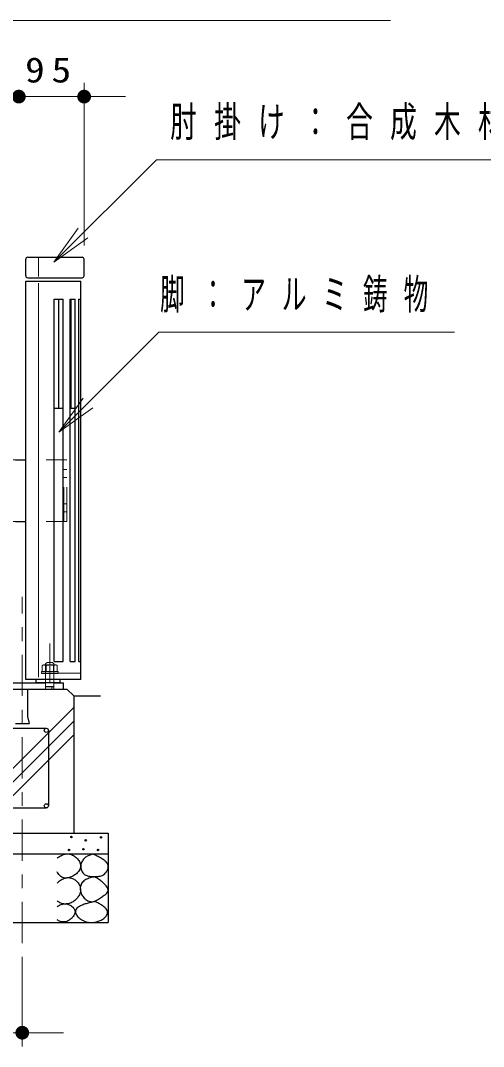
# Model space of a CAD drawing. Units: millimetres on the paper, scale 1:20. Extents: x -365 to 0, y 0 to 257.
# Drawn here: x -243.3 to -209.6, y 82.6 to 157.3 of the extents above; entities that cross this region are included whole.
import ezdxf

# ---------------------------------------------------------------- set-up
doc = ezdxf.new("R2010")
doc.units = ezdxf.units.MM
doc.linetypes.add('USER1', pattern=[4.5, 2.5, -2])
doc.linetypes.add('USER2', pattern=[6, 3, -1, 1, -1])
doc.layers.add('1_20', color=7, linetype='Continuous', lineweight=25)
doc.styles.add('ＭＳ ゴシック', font='')
doc.styles.get('ＭＳ ゴシック').set_extended_font_data('MS Gothic')

# ---------------------------------------------------------------- blocks, each defined once
blk = doc.blocks.new('filled_dot')
at = {"color": 0, "linetype": 'Continuous', "lineweight": -2, "const_width": 1.25}
blk.add_lwpolyline([(-0.625, 0, 1), (0.625, 0, 1)], format="xyb", close=True, dxfattribs=at)

msp = doc.modelspace()

# ---------------------------------------------------------------- linework, layer by layer
at = {"layer": '1_20', "lineweight": 13}
for p, q in [((-238.657, 140.962), (-238.657, 152.808)), ((-321.407, 151.808), (-240.407, 151.808)), ((-246.407, 151.808), (-235.657, 151.808)), ((-240.863, 139.746), (-239.095, 142.221)), ((-240.863, 139.746), (-238.741, 141.867)), ((-238.388, 141.514), (-240.863, 139.746)), ((-241.978, 138.702), (-241.978, 140.056)), ((-241.978, 109.544), (-241.978, 138.224)), ((-240.505, 127.365), (-238.737, 129.84)), ((-240.505, 127.365), (-238.384, 129.487)), ((-238.03, 129.133), (-240.505, 127.365)), ((-246.907, 99.82), (-239.407, 107.32)), ((-246.907, 98.83), (-239.407, 106.33)), ((-246.585, 98.162), (-239.407, 105.34)), ((-243.157, 89.162), (-243.157, 82.639)), ((-240.157, 83.639), (-321.657, 83.639))]:
    msp.add_line(p, q, dxfattribs=at)
at = {"layer": '1_20'}
for p, q in [((-242.907, 138.762), (-242.907, 139.962)), ((-242.757, 140.112), (-238.807, 140.112)), ((-238.657, 138.762), (-238.657, 139.962)), ((-242.907, 109.362), (-242.907, 138.362)), ((-242.907, 138.362), (-238.907, 138.362)), ((-242.757, 138.612), (-238.807, 138.612)), ((-238.907, 109.362), (-238.907, 138.362)), ((-240.842, 110.662), (-240.842, 137.062)), ((-240.842, 137.062), (-240.171, 137.062)), ((-240.499, 129.112), (-240.499, 137.062)), ((-240.171, 110.662), (-240.171, 137.062)), ((-239.669, 110.662), (-239.669, 137.062)), ((-239.669, 137.062), (-239.302, 137.062)), ((-239.611, 129.112), (-239.611, 137.062)), ((-239.302, 110.662), (-239.302, 137.062)), ((-239.055, 110.662), (-239.055, 137.062)), ((-239.055, 137.062), (-238.925, 137.062)), ((-240.842, 129.112), (-240.171, 129.112)), ((-239.669, 129.112), (-239.302, 129.112)), ((-243.657, 125.362), (-242.907, 125.362)), ((-243.657, 120.862), (-242.907, 120.862)), ((-240.842, 110.662), (-240.171, 110.662)), ((-239.669, 110.662), (-239.302, 110.662)), ((-239.055, 110.662), (-238.925, 110.662)), ((-238.907, 109.362), (-242.907, 109.362)), ((-242.157, 109.112), (-242.157, 109.362)), ((-240.407, 109.112), (-242.157, 109.112)), ((-241.757, 109.812), (-240.557, 109.812)), ((-240.407, 109.112), (-240.407, 109.362)), ((-242.782, 108.662), (-242.782, 106.662)), ((-239.407, 108.162), (-239.407, 98.162)), ((-239.407, 108.162), (-237.477, 108.162)), ((-243.657, 106.162), (-242.657, 106.162)), ((-242.782, 106.662), (-242.657, 106.162)), ((-244.907, 105.812), (-241.407, 105.812)), ((-241.257, 105.662), (-241.257, 100.162)), ((-244.907, 100.012), (-241.407, 100.012)), ((-249.407, 98.162), (-236.907, 98.162)), ((-236.907, 98.162), (-236.907, 91.662)), ((-249.407, 96.662), (-236.907, 96.662)), ((-249.407, 91.662), (-236.907, 91.662))]:
    msp.add_line(p, q, dxfattribs=at)
at = {"layer": '1_20', "color": 4, "linetype": 'USER1', "lineweight": 13}
for p, q in [((-245.907, 125.362), (-239.907, 125.362)), ((-240.132, 120.862), (-240.132, 125.362)), ((-239.907, 120.862), (-239.907, 125.362)), ((-239.907, 124.66), (-240.132, 124.66)), ((-239.907, 124.06), (-240.132, 124.06)), ((-239.907, 122.16), (-240.132, 122.16)), ((-239.907, 121.56), (-240.132, 121.56)), ((-245.907, 120.862), (-239.907, 120.862))]:
    msp.add_line(p, q, dxfattribs=at)
at = {"layer": '1_20', "linetype": 'USER2', "lineweight": 13}
for p, q in [((-243.157, 90.162), (-243.157, 115.371)), ((-241.157, 109.112), (-241.157, 111.988))]:
    msp.add_line(p, q, dxfattribs=at)
at = {"layer": '1_20', "color": 2, "linetype": 'USER1', "lineweight": 13}
for p, q in [((-241.357, 110.612), (-241.457, 110.512)), ((-241.357, 110.612), (-240.957, 110.612)), ((-240.857, 110.512), (-240.957, 110.612)), ((-241.457, 108.712), (-241.457, 110.512)), ((-240.857, 108.712), (-240.857, 110.512))]:
    msp.add_line(p, q, dxfattribs=at)
at = {"layer": '1_20', "linetype": 'USER1', "lineweight": 13}
for p, q in [((-241.757, 109.812), (-241.757, 109.937)), ((-241.757, 109.937), (-240.557, 109.937)), ((-241.705, 110.38), (-241.607, 110.437)), ((-241.705, 109.937), (-241.705, 110.38)), ((-241.705, 109.937), (-240.608, 109.937)), ((-240.707, 110.437), (-241.607, 110.437)), ((-241.431, 109.937), (-241.431, 110.38)), ((-240.883, 109.937), (-240.883, 110.38)), ((-240.608, 110.38), (-240.707, 110.437)), ((-240.608, 109.937), (-240.608, 110.38)), ((-240.557, 109.937), (-240.557, 109.812)), ((-238.907, 109.812), (-242.907, 109.812))]:
    msp.add_line(p, q, dxfattribs=at)
at = {"layer": '1_20', "color": 2}
for p, q in [((-244.157, 109.112), (-241.457, 109.112)), ((-240.857, 109.112), (-240.157, 109.112)), ((-240.157, 108.662), (-240.157, 109.112)), ((-245.657, 108.662), (-240.157, 108.662)), ((-241.457, 108.862), (-240.857, 108.862))]:
    msp.add_line(p, q, dxfattribs=at)
at = {"layer": '1_20', "color": 70}
for p, q in [((-246.407, 108.662), (-239.907, 108.662)), ((-239.907, 108.662), (-239.407, 108.162))]:
    msp.add_line(p, q, dxfattribs=at)
at = {"layer": '1_20', "color": 2, "lineweight": 13}
msp.add_line((-241, 108.662), (-241, 108.862), dxfattribs=at)
at = {"layer": '1_20', "lineweight": 13}
for points in [[(-268.722, 141.114), (-252.258, 157.349), (-216.38, 157.349)], [(-240.863, 139.746), (-233.401, 147.207), (-195.963, 147.207)], [(-240.505, 127.365), (-233.219, 134.651), (-211.72, 134.651)]]:
    msp.add_lwpolyline(points, dxfattribs=at)
at = {"layer": '1_20'}
for centre, radius in [((-241.407, 105.662), 0.15), ((-241.407, 100.162), 0.15), ((-239.582, 97.893), 0.05), ((-237.426, 97.869), 0.05), ((-238.54, 97.651), 0.05), ((-239.752, 96.948), 0.05), ((-238.71, 96.997), 0.05), ((-237.644, 96.948), 0.05)]:
    msp.add_circle(centre, radius, dxfattribs=at)
for centre, start, end in [((-242.757, 139.962), 90, 180), ((-238.807, 139.962), 0, 90), ((-242.757, 138.762), 180, 270), ((-238.807, 138.762), 270, 0)]:
    msp.add_arc(centre, 0.15, start, end, dxfattribs=at)
at = {"layer": '1_20', "linetype": 'USER1', "lineweight": 13}
for centre, radius, start, end in [((-241.568, 110.18), 0.243, 55.61586, 124.38414), ((-241.157, 109.515), 0.908, 72.41211, 107.58789), ((-240.745, 110.18), 0.243, 55.61586, 124.38414)]:
    msp.add_arc(centre, radius, start, end, dxfattribs=at)
at = {"layer": '1_20'}
for points, knots in [([(-240.627, 96.347), (-240.587, 96.379), (-240.547, 96.411), (-240.505, 96.44), (-240.464, 96.469), (-240.42, 96.496), (-240.375, 96.521), (-240.33, 96.545), (-240.284, 96.568), (-240.237, 96.587), (-240.19, 96.606), (-240.141, 96.623), (-240.092, 96.636), (-240.042, 96.648), (-239.992, 96.659), (-239.941, 96.664), (-239.89, 96.669), (-239.839, 96.67), (-239.788, 96.665), (-239.737, 96.661), (-239.686, 96.651), (-239.638, 96.637), (-239.589, 96.622), (-239.541, 96.603), (-239.495, 96.58), (-239.45, 96.558), (-239.406, 96.531), (-239.364, 96.501), (-239.322, 96.472), (-239.282, 96.44), (-239.245, 96.405), (-239.207, 96.371), (-239.171, 96.334), (-239.138, 96.295), (-239.105, 96.257), (-239.073, 96.216), (-239.046, 96.173), (-239.018, 96.13), (-238.992, 96.085), (-238.973, 96.039), (-238.953, 95.992), (-238.935, 95.942), (-238.926, 95.893), (-238.917, 95.843), (-238.914, 95.79), (-238.918, 95.74), (-238.922, 95.69), (-238.935, 95.639), (-238.952, 95.591), (-238.969, 95.544), (-238.994, 95.497), (-239.02, 95.454), (-239.047, 95.411), (-239.079, 95.37), (-239.112, 95.331), (-239.145, 95.293), (-239.182, 95.257), (-239.22, 95.223), (-239.258, 95.189), (-239.299, 95.158), (-239.341, 95.129), (-239.383, 95.1), (-239.427, 95.073), (-239.471, 95.048), (-239.516, 95.024), (-239.562, 95.002), (-239.61, 94.982), (-239.657, 94.963), (-239.706, 94.946), (-239.755, 94.934), (-239.804, 94.921), (-239.855, 94.91), (-239.905, 94.906), (-239.956, 94.901), (-240.008, 94.899), (-240.059, 94.905), (-240.109, 94.91), (-240.16, 94.92), (-240.208, 94.937), (-240.255, 94.955), (-240.301, 94.98), (-240.343, 95.009), (-240.385, 95.038), (-240.423, 95.073), (-240.457, 95.111), (-240.492, 95.148), (-240.523, 95.189), (-240.551, 95.231), (-240.58, 95.274), (-240.603, 95.319), (-240.627, 95.365)], [0, 0, 0, 0, 1, 1, 1, 2, 2, 2, 3, 3, 3, 4, 4, 4, 5, 5, 5, 6, 6, 6, 7, 7, 7, 8, 8, 8, 9, 9, 9, 10, 10, 10, 11, 11, 11, 12, 12, 12, 13, 13, 13, 14, 14, 14, 15, 15, 15, 16, 16, 16, 17, 17, 17, 18, 18, 18, 19, 19, 19, 20, 20, 20, 21, 21, 21, 22, 22, 22, 23, 23, 23, 24, 24, 24, 25, 25, 25, 26, 26, 26, 27, 27, 27, 28, 28, 28, 29, 29, 29, 30, 30, 30, 30]), ([(-238.029, 96.632), (-237.984, 96.618), (-237.938, 96.604), (-237.894, 96.587), (-237.85, 96.571), (-237.806, 96.552), (-237.763, 96.533), (-237.72, 96.513), (-237.678, 96.492), (-237.636, 96.47), (-237.594, 96.448), (-237.553, 96.424), (-237.512, 96.401), (-237.471, 96.377), (-237.43, 96.353), (-237.39, 96.328), (-237.35, 96.303), (-237.309, 96.279), (-237.27, 96.252), (-237.231, 96.226), (-237.192, 96.199), (-237.155, 96.169), (-237.118, 96.14), (-237.081, 96.109), (-237.05, 96.075), (-237.018, 96.04), (-236.986, 96.003), (-236.964, 95.962), (-236.941, 95.921), (-236.923, 95.875), (-236.914, 95.83), (-236.905, 95.784), (-236.905, 95.735), (-236.91, 95.688), (-236.914, 95.642), (-236.926, 95.595), (-236.941, 95.55), (-236.956, 95.506), (-236.975, 95.462), (-236.998, 95.42), (-237.02, 95.379), (-237.046, 95.339), (-237.075, 95.302), (-237.104, 95.265), (-237.137, 95.229), (-237.172, 95.198), (-237.207, 95.167), (-237.246, 95.139), (-237.287, 95.116), (-237.328, 95.093), (-237.373, 95.075), (-237.418, 95.061), (-237.463, 95.047), (-237.51, 95.037), (-237.556, 95.03), (-237.603, 95.023), (-237.65, 95.019), (-237.697, 95.017), (-237.745, 95.014), (-237.792, 95.014), (-237.839, 95.014), (-237.887, 95.014), (-237.934, 95.016), (-237.981, 95.017), (-238.028, 95.018), (-238.076, 95.019), (-238.123, 95.022), (-238.17, 95.025), (-238.218, 95.028), (-238.264, 95.034), (-238.311, 95.04), (-238.358, 95.048), (-238.404, 95.06), (-238.449, 95.072), (-238.495, 95.086), (-238.537, 95.107), (-238.58, 95.127), (-238.621, 95.153), (-238.657, 95.183), (-238.693, 95.213), (-238.725, 95.249), (-238.753, 95.287), (-238.781, 95.325), (-238.804, 95.367), (-238.824, 95.409), (-238.844, 95.452), (-238.86, 95.497), (-238.872, 95.543), (-238.884, 95.588), (-238.893, 95.635), (-238.897, 95.682), (-238.901, 95.729), (-238.901, 95.777), (-238.897, 95.824), (-238.893, 95.871), (-238.884, 95.918), (-238.871, 95.963), (-238.858, 96.009), (-238.841, 96.054), (-238.821, 96.096), (-238.8, 96.138), (-238.776, 96.18), (-238.748, 96.218), (-238.721, 96.256), (-238.69, 96.292), (-238.657, 96.326), (-238.623, 96.359), (-238.587, 96.39), (-238.549, 96.418), (-238.511, 96.446), (-238.471, 96.471), (-238.429, 96.494), (-238.388, 96.517), (-238.345, 96.537), (-238.301, 96.555), (-238.258, 96.573), (-238.213, 96.588), (-238.167, 96.601), (-238.122, 96.614), (-238.075, 96.623), (-238.029, 96.632)], [0, 0, 0, 0, 1, 1, 1, 2, 2, 2, 3, 3, 3, 4, 4, 4, 5, 5, 5, 6, 6, 6, 7, 7, 7, 8, 8, 8, 9, 9, 9, 10, 10, 10, 11, 11, 11, 12, 12, 12, 13, 13, 13, 14, 14, 14, 15, 15, 15, 16, 16, 16, 17, 17, 17, 18, 18, 18, 19, 19, 19, 20, 20, 20, 21, 21, 21, 22, 22, 22, 23, 23, 23, 24, 24, 24, 25, 25, 25, 26, 26, 26, 27, 27, 27, 28, 28, 28, 29, 29, 29, 30, 30, 30, 31, 31, 31, 32, 32, 32, 33, 33, 33, 34, 34, 34, 35, 35, 35, 36, 36, 36, 37, 37, 37, 38, 38, 38, 39, 39, 39, 40, 40, 40, 40]), ([(-240.611, 94.541), (-240.575, 94.577), (-240.539, 94.614), (-240.501, 94.647), (-240.463, 94.681), (-240.422, 94.712), (-240.38, 94.742), (-240.339, 94.771), (-240.295, 94.798), (-240.25, 94.822), (-240.205, 94.845), (-240.158, 94.867), (-240.11, 94.884), (-240.063, 94.901), (-240.013, 94.916), (-239.963, 94.925), (-239.913, 94.933), (-239.861, 94.938), (-239.811, 94.937), (-239.76, 94.936), (-239.708, 94.93), (-239.659, 94.919), (-239.609, 94.909), (-239.56, 94.893), (-239.513, 94.874), (-239.466, 94.855), (-239.42, 94.831), (-239.376, 94.805), (-239.333, 94.778), (-239.291, 94.748), (-239.252, 94.715), (-239.214, 94.682), (-239.177, 94.646), (-239.144, 94.607), (-239.11, 94.569), (-239.08, 94.527), (-239.053, 94.484), (-239.026, 94.441), (-239.002, 94.395), (-238.982, 94.349), (-238.962, 94.302), (-238.946, 94.253), (-238.935, 94.203), (-238.924, 94.154), (-238.917, 94.102), (-238.916, 94.051), (-238.915, 94.001), (-238.92, 93.949), (-238.929, 93.899), (-238.939, 93.849), (-238.954, 93.8), (-238.972, 93.752), (-238.991, 93.705), (-239.014, 93.659), (-239.04, 93.615), (-239.065, 93.571), (-239.094, 93.529), (-239.126, 93.488), (-239.157, 93.448), (-239.191, 93.41), (-239.227, 93.374), (-239.263, 93.338), (-239.301, 93.304), (-239.341, 93.272), (-239.381, 93.24), (-239.423, 93.21), (-239.466, 93.184), (-239.51, 93.157), (-239.555, 93.132), (-239.601, 93.111), (-239.647, 93.09), (-239.695, 93.071), (-239.744, 93.056), (-239.792, 93.041), (-239.843, 93.03), (-239.893, 93.023), (-239.943, 93.016), (-239.995, 93.012), (-240.046, 93.014), (-240.097, 93.016), (-240.148, 93.023), (-240.198, 93.033), (-240.247, 93.044), (-240.296, 93.06), (-240.344, 93.078), (-240.391, 93.096), (-240.438, 93.119), (-240.482, 93.143), (-240.527, 93.168), (-240.569, 93.197), (-240.611, 93.226)], [0, 0, 0, 0, 1, 1, 1, 2, 2, 2, 3, 3, 3, 4, 4, 4, 5, 5, 5, 6, 6, 6, 7, 7, 7, 8, 8, 8, 9, 9, 9, 10, 10, 10, 11, 11, 11, 12, 12, 12, 13, 13, 13, 14, 14, 14, 15, 15, 15, 16, 16, 16, 17, 17, 17, 18, 18, 18, 19, 19, 19, 20, 20, 20, 21, 21, 21, 22, 22, 22, 23, 23, 23, 24, 24, 24, 25, 25, 25, 26, 26, 26, 27, 27, 27, 28, 28, 28, 29, 29, 29, 30, 30, 30, 30]), ([(-237.902, 94.984), (-237.852, 94.962), (-237.801, 94.939), (-237.752, 94.912), (-237.704, 94.886), (-237.656, 94.857), (-237.61, 94.826), (-237.564, 94.796), (-237.52, 94.763), (-237.476, 94.729), (-237.432, 94.695), (-237.39, 94.659), (-237.348, 94.623), (-237.306, 94.586), (-237.265, 94.549), (-237.226, 94.51), (-237.186, 94.472), (-237.147, 94.432), (-237.111, 94.39), (-237.075, 94.348), (-237.039, 94.305), (-237.01, 94.259), (-236.98, 94.212), (-236.949, 94.163), (-236.934, 94.111), (-236.92, 94.059), (-236.91, 93.999), (-236.921, 93.948), (-236.933, 93.897), (-236.968, 93.847), (-237.002, 93.805), (-237.037, 93.763), (-237.083, 93.729), (-237.126, 93.694), (-237.17, 93.66), (-237.217, 93.631), (-237.263, 93.6), (-237.309, 93.569), (-237.356, 93.541), (-237.403, 93.511), (-237.449, 93.481), (-237.495, 93.45), (-237.542, 93.419), (-237.588, 93.389), (-237.634, 93.358), (-237.681, 93.329), (-237.728, 93.301), (-237.776, 93.271), (-237.826, 93.249), (-237.876, 93.226), (-237.929, 93.204), (-237.982, 93.192), (-238.036, 93.181), (-238.093, 93.176), (-238.147, 93.18), (-238.202, 93.185), (-238.257, 93.199), (-238.309, 93.218), (-238.36, 93.236), (-238.41, 93.262), (-238.457, 93.291), (-238.504, 93.319), (-238.549, 93.353), (-238.591, 93.389), (-238.632, 93.426), (-238.671, 93.466), (-238.707, 93.508), (-238.742, 93.551), (-238.774, 93.596), (-238.802, 93.644), (-238.83, 93.691), (-238.855, 93.742), (-238.875, 93.793), (-238.895, 93.844), (-238.911, 93.898), (-238.922, 93.952), (-238.933, 94.006), (-238.941, 94.062), (-238.942, 94.117), (-238.943, 94.172), (-238.939, 94.228), (-238.929, 94.282), (-238.918, 94.336), (-238.902, 94.39), (-238.879, 94.44), (-238.856, 94.49), (-238.824, 94.537), (-238.79, 94.579), (-238.755, 94.622), (-238.713, 94.66), (-238.67, 94.695), (-238.627, 94.729), (-238.58, 94.759), (-238.532, 94.787), (-238.484, 94.814), (-238.434, 94.838), (-238.383, 94.859), (-238.332, 94.88), (-238.279, 94.899), (-238.227, 94.915), (-238.174, 94.931), (-238.12, 94.945), (-238.066, 94.957), (-238.012, 94.968), (-237.957, 94.976), (-237.902, 94.984)], [0, 0, 0, 0, 1, 1, 1, 2, 2, 2, 3, 3, 3, 4, 4, 4, 5, 5, 5, 6, 6, 6, 7, 7, 7, 8, 8, 8, 9, 9, 9, 10, 10, 10, 11, 11, 11, 12, 12, 12, 13, 13, 13, 14, 14, 14, 15, 15, 15, 16, 16, 16, 17, 17, 17, 18, 18, 18, 19, 19, 19, 20, 20, 20, 21, 21, 21, 22, 22, 22, 23, 23, 23, 24, 24, 24, 25, 25, 25, 26, 26, 26, 27, 27, 27, 28, 28, 28, 29, 29, 29, 30, 30, 30, 31, 31, 31, 32, 32, 32, 33, 33, 33, 34, 34, 34, 35, 35, 35, 35]), ([(-240.627, 92.814), (-240.59, 92.839), (-240.552, 92.864), (-240.513, 92.886), (-240.475, 92.908), (-240.435, 92.929), (-240.394, 92.947), (-240.353, 92.965), (-240.311, 92.982), (-240.268, 92.994), (-240.225, 93.006), (-240.18, 93.016), (-240.136, 93.021), (-240.092, 93.026), (-240.046, 93.027), (-240.002, 93.024), (-239.957, 93.021), (-239.913, 93.013), (-239.869, 93.002), (-239.826, 92.991), (-239.783, 92.976), (-239.742, 92.958), (-239.701, 92.941), (-239.661, 92.92), (-239.623, 92.896), (-239.585, 92.873), (-239.548, 92.847), (-239.514, 92.818), (-239.48, 92.789), (-239.448, 92.757), (-239.42, 92.722), (-239.392, 92.687), (-239.366, 92.649), (-239.348, 92.609), (-239.33, 92.568), (-239.316, 92.523), (-239.313, 92.48), (-239.309, 92.436), (-239.316, 92.39), (-239.327, 92.347), (-239.338, 92.304), (-239.358, 92.262), (-239.379, 92.223), (-239.4, 92.184), (-239.426, 92.147), (-239.453, 92.111), (-239.48, 92.075), (-239.51, 92.041), (-239.54, 92.009), (-239.571, 91.976), (-239.604, 91.946), (-239.639, 91.917), (-239.673, 91.888), (-239.709, 91.861), (-239.747, 91.837), (-239.785, 91.813), (-239.824, 91.791), (-239.865, 91.773), (-239.905, 91.754), (-239.948, 91.738), (-239.991, 91.727), (-240.034, 91.716), (-240.079, 91.707), (-240.123, 91.705), (-240.168, 91.702), (-240.213, 91.704), (-240.257, 91.71), (-240.302, 91.716), (-240.345, 91.728), (-240.388, 91.742), (-240.43, 91.756), (-240.471, 91.775), (-240.511, 91.795), (-240.551, 91.815), (-240.589, 91.839), (-240.627, 91.863)], [0, 0, 0, 0, 1, 1, 1, 2, 2, 2, 3, 3, 3, 4, 4, 4, 5, 5, 5, 6, 6, 6, 7, 7, 7, 8, 8, 8, 9, 9, 9, 10, 10, 10, 11, 11, 11, 12, 12, 12, 13, 13, 13, 14, 14, 14, 15, 15, 15, 16, 16, 16, 17, 17, 17, 18, 18, 18, 19, 19, 19, 20, 20, 20, 21, 21, 21, 22, 22, 22, 23, 23, 23, 24, 24, 24, 25, 25, 25, 25]), ([(-237.861, 93.188), (-237.771, 93.145), (-237.681, 93.102), (-237.594, 93.054), (-237.507, 93.006), (-237.419, 92.958), (-237.338, 92.901), (-237.257, 92.844), (-237.171, 92.786), (-237.107, 92.712), (-237.044, 92.639), (-236.97, 92.549), (-236.957, 92.459), (-236.943, 92.37), (-236.979, 92.259), (-237.025, 92.176), (-237.071, 92.094), (-237.155, 92.024), (-237.232, 91.963), (-237.309, 91.902), (-237.399, 91.854), (-237.489, 91.812), (-237.579, 91.771), (-237.674, 91.737), (-237.77, 91.714), (-237.866, 91.69), (-237.966, 91.673), (-238.065, 91.669), (-238.164, 91.664), (-238.265, 91.669), (-238.362, 91.686), (-238.459, 91.703), (-238.557, 91.733), (-238.648, 91.771), (-238.739, 91.809), (-238.829, 91.857), (-238.909, 91.914), (-238.99, 91.97), (-239.071, 92.035), (-239.133, 92.111), (-239.194, 92.187), (-239.264, 92.278), (-239.279, 92.368), (-239.295, 92.458), (-239.273, 92.572), (-239.226, 92.65), (-239.179, 92.729), (-239.081, 92.787), (-238.998, 92.84), (-238.915, 92.892), (-238.82, 92.929), (-238.727, 92.965), (-238.635, 93.002), (-238.539, 93.03), (-238.444, 93.058), (-238.348, 93.085), (-238.251, 93.108), (-238.154, 93.13), (-238.057, 93.152), (-237.959, 93.17), (-237.861, 93.188)], [0, 0, 0, 0, 1, 1, 1, 2, 2, 2, 3, 3, 3, 4, 4, 4, 5, 5, 5, 6, 6, 6, 7, 7, 7, 8, 8, 8, 9, 9, 9, 10, 10, 10, 11, 11, 11, 12, 12, 12, 13, 13, 13, 14, 14, 14, 15, 15, 15, 16, 16, 16, 17, 17, 17, 18, 18, 18, 19, 19, 19, 20, 20, 20, 20])]:
    msp.add_open_spline(points, degree=3, knots=knots, dxfattribs=at)

# ---------------------------------------------------------------- block references
at = {"layer": '1_20', "lineweight": 13, "xscale": 0.4, "yscale": 0.4}
for p in [(-243.407, 151.808), (-238.657, 151.808), (-243.157, 83.639)]:
    msp.add_blockref('filled_dot', p, dxfattribs=at)
at = {"layer": '1_20', "lineweight": 13, "xscale": 0.4, "yscale": 0.4, "rotation": 180}
msp.add_blockref('filled_dot', (-243.407, 151.808), dxfattribs=at)

# ---------------------------------------------------------------- texts
at = {"layer": '1_20', "style": 'ＭＳ ゴシック'}
for s, insert, char_height, attachment_point in [('\\T1.34;\\W1.15;95', (-241.032, 152.808), 1.833, 8), ('\\T1.64;\\W0.65;肘掛け：合成木材\u3000３０ｔ', (-232.403, 149.857), 2.199, 4), ('\\T1.64;\\W0.6;脚：アルミ鋳物', (-233.137, 137.301), 2.199, 4)]:
    msp.add_mtext(s, dxfattribs=dict(at, insert=insert, char_height=char_height, attachment_point=attachment_point))

doc.saveas('drawing.dxf')
